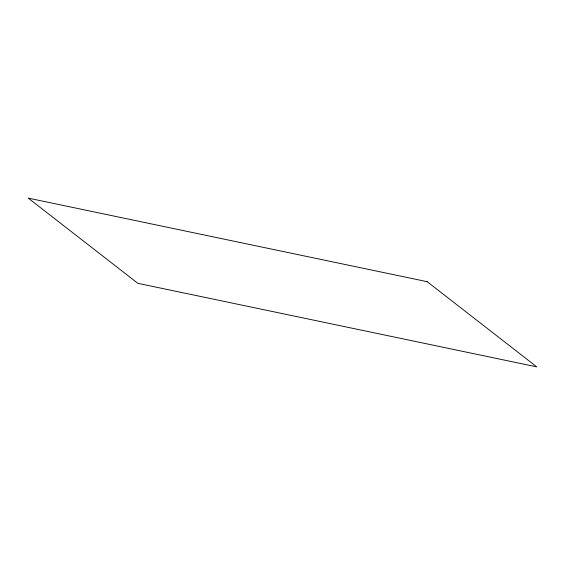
<?xml version="1.0" encoding="UTF-8"?>
<svg xmlns="http://www.w3.org/2000/svg" width="565" height="565" viewBox="0 0 565 565"><rect width="100%" height="100%" fill="white"/><g stroke="black" fill="none" stroke-linecap="round" stroke-linejoin="round"><path stroke-width="0.85" d="M427.147 281.674L28.25 198.124L137.853 283.326L536.75 366.876L427.147 281.674"/></g></svg>
